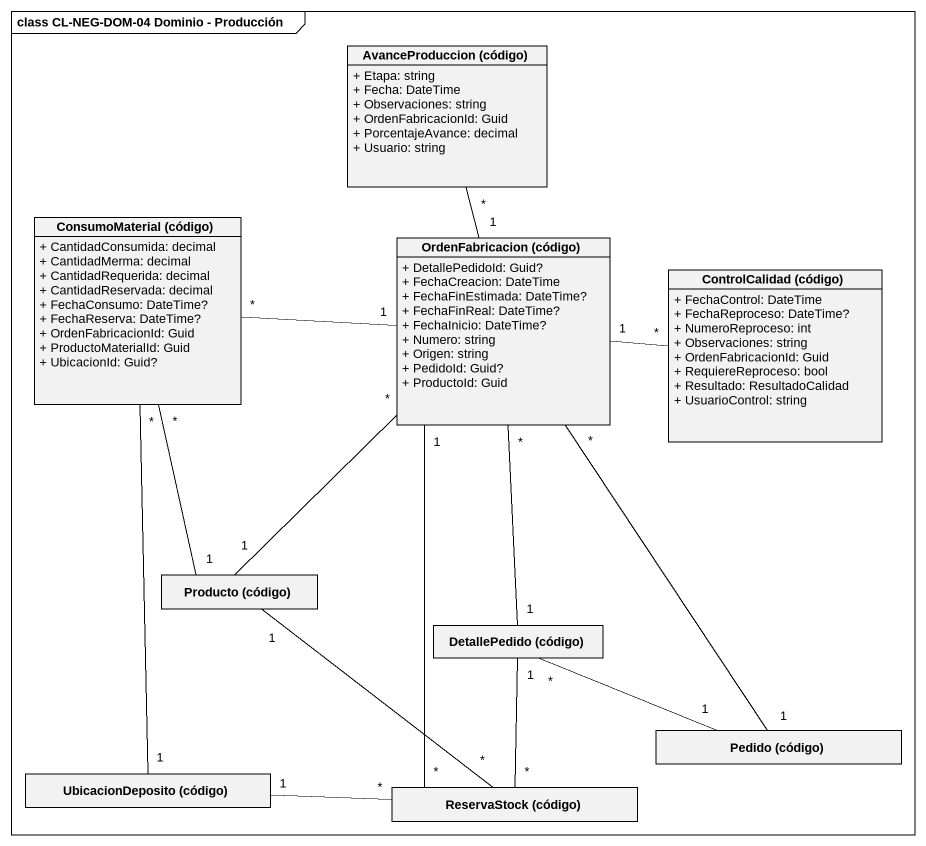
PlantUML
@startuml
mainframe class CL-NEG-DOM-04 Dominio - Producción
hide circle
hide empty members
skinparam classAttributeIconSize 0
class "AvanceProduccion (código)" as AvanceProduccion_código {
  + Etapa: string
  + Fecha: DateTime
  + Observaciones: string
  + OrdenFabricacionId: Guid
  + PorcentajeAvance: decimal
  + Usuario: string
}
class "ConsumoMaterial (código)" as ConsumoMaterial_código {
  + CantidadConsumida: decimal
  + CantidadMerma: decimal
  + CantidadRequerida: decimal
  + CantidadReservada: decimal
  + FechaConsumo: DateTime?
  + FechaReserva: DateTime?
  + OrdenFabricacionId: Guid
  + ProductoMaterialId: Guid
  + UbicacionId: Guid?
}
class "OrdenFabricacion (código)" as OrdenFabricacion_código {
  + DetallePedidoId: Guid?
  + FechaCreacion: DateTime
  + FechaFinEstimada: DateTime?
  + FechaFinReal: DateTime?
  + FechaInicio: DateTime?
  + Numero: string
  + Origen: string
  + PedidoId: Guid?
  + ProductoId: Guid
}
class "ControlCalidad (código)" as ControlCalidad_código {
  + FechaControl: DateTime
  + FechaReproceso: DateTime?
  + NumeroReproceso: int
  + Observaciones: string
  + OrdenFabricacionId: Guid
  + RequiereReproceso: bool
  + Resultado: ResultadoCalidad
  + UsuarioControl: string
}
class "Producto (código)" as Producto_código
class "DetallePedido (código)" as DetallePedido_código
class "Pedido (código)" as Pedido_código
class "UbicacionDeposito (código)" as UbicacionDeposito_código
class "ReservaStock (código)" as ReservaStock_código
AvanceProduccion_código "*" -- "1" OrdenFabricacion_código
ConsumoMaterial_código "*" -right- "1" OrdenFabricacion_código
ConsumoMaterial_código "*" -- "1" Producto_código
ConsumoMaterial_código "*" -- "1" UbicacionDeposito_código
OrdenFabricacion_código "*" -- "1" Producto_código
OrdenFabricacion_código "*" -- "1" DetallePedido_código
OrdenFabricacion_código "*" -- "1" Pedido_código
ControlCalidad_código "*" -left- "1" OrdenFabricacion_código
DetallePedido_código "*" -right- "1" Pedido_código
ReservaStock_código "*" -up- "1" OrdenFabricacion_código
ReservaStock_código "*" -up- "1" Producto_código
ReservaStock_código "*" -up- "1" DetallePedido_código
ReservaStock_código "*" -left- "1" UbicacionDeposito_código
@enduml
